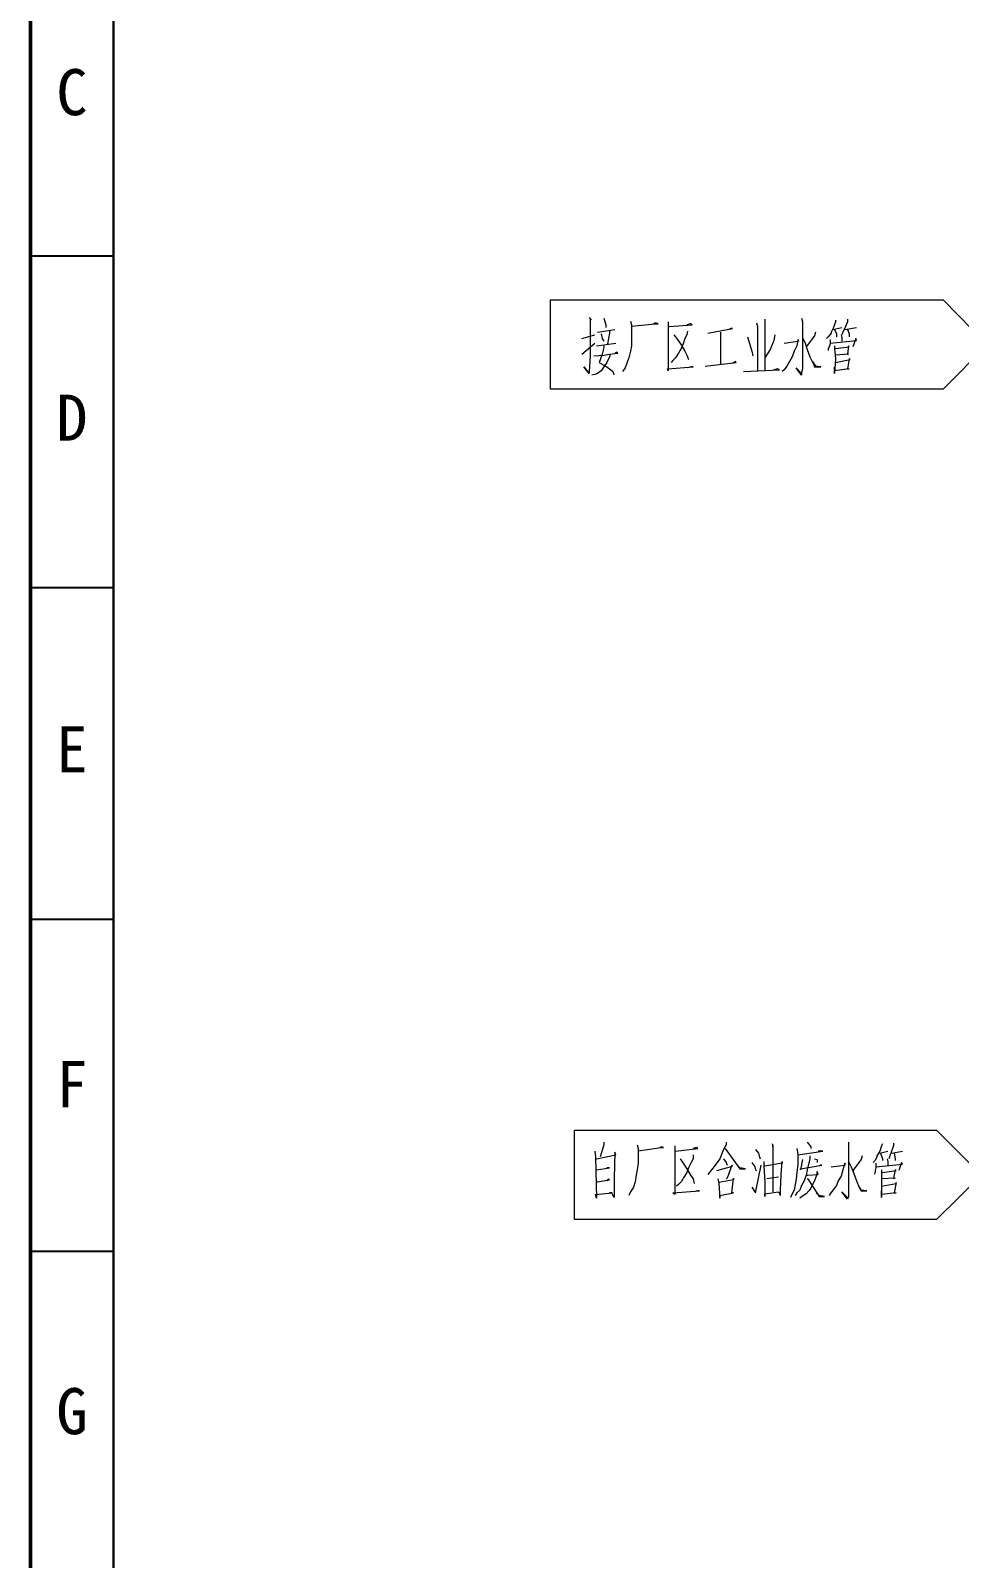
# Model space of a CAD drawing. Extents: x 2439 to 2860, y 496 to 788.
# Drawn here: x 2439.5 to 2510.1, y 607.3 to 723.3 of the extents above; entities that cross this region are included whole.
import ezdxf

# ---------------------------------------------------------------- set-up
doc = ezdxf.new("R2010")
doc.units = 0
doc.header["$LTSCALE"] = 15
doc.header["$MEASUREMENT"] = 0
doc.layers.get('0').update_dxf_attribs({"linetype": 'CONTINUOUS'})
doc.styles.add('样式 3 3.5', font='', dxfattribs={"height": 3.5})
doc.styles.get('样式 3 3.5').set_extended_font_data('FangSong_GB2312')

msp = doc.modelspace()

# ---------------------------------------------------------------- linework, layer by layer
at = {"color": 0, "lineweight": 50}
msp.add_line((2439.49, 495.91), (2439.49, 788.23), dxfattribs=at)
at = {"color": 0, "lineweight": 30}
msp.add_line((2445.79, 502.21), (2445.79, 781.93), dxfattribs=at)
at = {"color": 0}
for p, q in [((2445.79, 706.19), (2439.49, 706.19)), ((2445.79, 680.99), (2439.49, 680.99)), ((2445.79, 655.79), (2439.49, 655.79)), ((2445.79, 630.59), (2439.49, 630.59))]:
    msp.add_line(p, q, dxfattribs=at)
at = {"color": 0, "lineweight": 5}
for points in [[(2479.03, 702.87), (2508.86, 702.87), (2512.21, 699.45), (2508.86, 696.09), (2479.03, 696.09), (2479.03, 702.87)], [(2481.96, 701.54), (2482.1, 701.33), (2482.03, 701.4), (2482.03, 698.61), (2481.96, 697.42), (2481.96, 697.35), (2481.96, 697.28), (2481.55, 697.77), (2481.96, 697.28)], [(2483.08, 701.47), (2483.22, 700.98), (2483.22, 700.77)], [(2485.11, 701.26), (2485.18, 700.98), (2485.18, 700.42), (2485.18, 699.86), (2485.18, 699.38), (2485.11, 698.96), (2484.97, 698.47), (2484.83, 698.05), (2484.69, 697.7), (2484.48, 697.42)], [(2487.2, 701.05), (2486.99, 701.12), (2486.85, 701.05), (2487.2, 701.05), (2485.18, 700.84)], [(2487.97, 701.19), (2487.97, 700.84), (2487.97, 697.49), (2487.9, 697.63), (2489.86, 697.77), (2489.72, 697.77), (2489.44, 697.7)], [(2488.04, 700.84), (2489.79, 700.98), (2489.65, 701.05), (2489.37, 700.98)], [(2494.68, 701.12), (2494.75, 700.84), (2494.75, 697.49)], [(2495.31, 701.4), (2495.31, 701.12), (2495.31, 697.49)], [(2498.1, 701.47), (2498.17, 701.19), (2498.17, 697.63), (2498.1, 697.35), (2498.1, 697.14), (2497.68, 697.7), (2498.1, 697.28)], [(2500.68, 701.33), (2500.68, 701.19), (2500.54, 700.77), (2500.34, 700.42), (2500.34, 700.35), (2500.13, 700.07), (2499.99, 699.93)], [(2501.59, 701.4), (2501.59, 701.19), (2501.45, 700.84), (2501.24, 700.42), (2501.17, 700.21)], [(2481.41, 699.93), (2482.38, 700.21)], [(2482.59, 700.42), (2483.92, 700.63)], [(2482.87, 700.28), (2482.94, 699.93), (2483.08, 699.72)], [(2483.5, 700.56), (2483.5, 700.35), (2483.36, 699.52)], [(2489.44, 700.49), (2489.37, 700.21), (2489.23, 699.93), (2489.09, 699.52), (2488.95, 699.17), (2488.74, 698.82), (2488.53, 698.47), (2488.32, 698.26), (2488.18, 698.12)], [(2488.39, 700.21), (2488.67, 699.86), (2488.95, 699.45), (2489.23, 698.96), (2489.37, 698.68), (2489.51, 698.33)], [(2490.98, 700.35), (2492.86, 700.7), (2492.72, 700.7), (2492.58, 700.63)], [(2491.95, 700.42), (2491.95, 700.14), (2491.95, 697.98)], [(2493.98, 700.07), (2494.33, 698.96), (2494.4, 698.61)], [(2496.07, 700.21), (2496, 699.79), (2495.72, 699.1), (2495.31, 698.47)], [(2498.17, 700), (2498.38, 699.59), (2498.52, 699.1), (2498.73, 698.54), (2499.01, 697.98), (2499.08, 697.77), (2499.57, 697.77), (2499.08, 697.84)], [(2499.15, 700.42), (2499.08, 700.14), (2498.45, 699.31)], [(2500.27, 699.59), (2502.29, 699.79), (2502.22, 699.93), (2502.01, 699.31)], [(2500.47, 700.63), (2501.17, 700.77)], [(2500.61, 700.63), (2500.75, 700.28), (2500.75, 700.07)], [(2501.1, 700.21), (2501.17, 700), (2501.17, 699.72)], [(2501.38, 700.63), (2502.29, 700.77)], [(2501.59, 700.63), (2501.73, 700.28), (2501.73, 700.07)], [(2481.41, 698.75), (2482.38, 699.59)], [(2483.57, 698.75), (2483.5, 698.54), (2483.29, 698.12), (2483.08, 697.77), (2482.87, 697.49), (2482.59, 697.28), (2482.38, 697.21), (2482.17, 697.14)], [(2482.31, 698.61), (2483.08, 698.68), (2483.5, 698.75), (2484.13, 698.82), (2484.06, 698.89), (2483.92, 698.82)], [(2482.52, 699.38), (2483.99, 699.59)], [(2483.08, 699.38), (2483.08, 699.24), (2482.94, 698.75), (2482.73, 698.12), (2483.08, 697.91), (2483.29, 697.77), (2483.71, 697.49), (2483.85, 697.21)], [(2496.77, 699.59), (2497.82, 699.72), (2497.89, 699.79), (2497.82, 699.86), (2497.75, 699.38), (2497.54, 698.96), (2497.4, 698.54), (2497.19, 698.19), (2496.98, 697.84), (2496.77, 697.56), (2496.63, 697.42)], [(2500.27, 699.86), (2500.27, 699.65), (2500.27, 699.52), (2500.2, 699.31), (2500.13, 699.17), (2500.13, 699.03)], [(2500.61, 699.38), (2500.61, 699.17), (2500.68, 698.4), (2500.61, 697.28), (2500.61, 697.49), (2500.61, 697.77)], [(2500.68, 699.17), (2501.73, 699.31), (2501.66, 699.38), (2501.59, 698.75), (2501.66, 698.75), (2500.68, 698.68)], [(2490.77, 697.84), (2493.14, 698.12), (2493.07, 698.19), (2492.86, 698.05)], [(2493.7, 697.42), (2496.42, 697.56), (2496.28, 697.63), (2496, 697.56)], [(2498.94, 698.19), (2499.15, 697.84)], [(2500.68, 698.12), (2501.8, 698.33), (2501.73, 698.4), (2501.59, 697.63), (2501.73, 697.63), (2500.61, 697.49)], [(2480.85, 639.79), (2508.37, 639.79), (2511.79, 636.37), (2508.37, 633.02), (2480.85, 633.02), (2480.85, 639.79)], [(2483.08, 638.89), (2483.08, 638.68), (2482.8, 637.77)], [(2485.6, 638.68), (2485.67, 638.4), (2485.67, 637.84), (2485.67, 637.28), (2485.6, 636.79), (2485.53, 636.37), (2485.46, 635.88), (2485.32, 635.46), (2485.11, 635.11), (2484.97, 634.83)], [(2487.62, 638.47), (2487.48, 638.54), (2487.34, 638.47), (2487.62, 638.47), (2485.67, 638.19)], [(2488.46, 638.61), (2488.46, 638.19), (2488.46, 634.9), (2488.32, 635.04), (2490.35, 635.18), (2490.21, 635.18), (2489.86, 635.11)], [(2488.53, 638.19), (2490.21, 638.4), (2490.14, 638.47), (2489.86, 638.4)], [(2492.37, 638.89), (2492.37, 638.68), (2492.16, 638.33), (2491.88, 637.63), (2491.53, 637.14), (2491.25, 636.79), (2490.98, 636.44)], [(2492.3, 638.4), (2493.42, 636.86), (2493.84, 636.86), (2493.42, 636.93), (2493.21, 637.14)], [(2495.86, 638.75), (2495.93, 638.54), (2495.93, 638.68), (2495.93, 635.11)], [(2497.75, 638.4), (2497.82, 637.98), (2497.82, 637.21), (2497.75, 636.58), (2497.68, 636.09), (2497.61, 635.67), (2497.54, 635.25), (2497.4, 634.97), (2497.26, 634.69)], [(2498.52, 638.89), (2498.8, 638.54), (2498.8, 638.4)], [(2501.66, 638.89), (2501.66, 638.61), (2501.66, 635.04), (2501.66, 634.76), (2501.59, 634.55), (2501.17, 635.11), (2501.59, 634.69)], [(2504.25, 638.75), (2504.18, 638.61), (2504.04, 638.19), (2503.83, 637.84), (2503.83, 637.77), (2503.69, 637.49), (2503.55, 637.35)], [(2505.08, 638.82), (2505.08, 638.61), (2504.95, 638.19), (2504.81, 637.84), (2504.74, 637.63)], [(2482.38, 638.19), (2482.45, 637.77), (2482.52, 634.62), (2482.45, 634.9), (2483.71, 635.04), (2483.57, 635.04), (2483.5, 635.04)], [(2482.52, 637.63), (2483.99, 637.91), (2483.92, 638.12), (2483.85, 636.16), (2483.85, 636.09), (2483.85, 634.69), (2483.71, 634.97)], [(2489.86, 637.91), (2489.86, 637.63), (2489.72, 637.35), (2489.51, 636.93), (2489.37, 636.58), (2489.16, 636.23), (2488.95, 635.88), (2488.74, 635.67), (2488.6, 635.53)], [(2488.88, 637.63), (2489.09, 637.28), (2489.37, 636.86), (2489.65, 636.37), (2489.86, 636.09), (2489.93, 635.74)], [(2492.16, 637.63), (2492.37, 637.35), (2492.44, 637.14)], [(2494.33, 637.35), (2494.54, 637), (2494.61, 636.79), (2494.68, 636.72)], [(2494.61, 638.33), (2494.82, 638.05), (2494.89, 637.84), (2494.96, 637.63)], [(2495.24, 637.42), (2495.24, 637.07), (2495.31, 635.88), (2495.31, 635.11), (2495.31, 634.76), (2495.31, 634.97), (2496.35, 635.11), (2496.49, 634.83), (2496.49, 635.25), (2496.56, 636.37), (2496.56, 636.44), (2496.63, 637.42), (2496.63, 637.28), (2495.31, 637.07)], [(2498.73, 637.84), (2498.73, 637.63), (2498.52, 636.79), (2498.45, 636.37), (2498.31, 635.95), (2498.1, 635.6), (2497.96, 635.25), (2497.75, 635.04), (2497.61, 634.83)], [(2497.82, 637.91), (2499.71, 638.19), (2499.57, 638.19), (2499.36, 638.19)], [(2498.17, 637.56), (2498.03, 636.79), (2498.03, 636.86), (2499.64, 637.14), (2499.57, 637.14), (2499.43, 637.07)], [(2499.08, 637.63), (2499.29, 637.56), (2499.29, 637.35)], [(2500.34, 637), (2501.38, 637.14), (2501.45, 637.21), (2501.38, 637.28), (2501.24, 636.79), (2501.1, 636.3), (2500.89, 635.95), (2500.75, 635.6), (2500.47, 635.25), (2500.27, 634.97), (2500.2, 634.83)], [(2501.66, 637.42), (2501.87, 637), (2502.08, 636.51), (2502.29, 635.95), (2502.5, 635.39), (2502.64, 635.18), (2503.06, 635.18), (2502.64, 635.25)], [(2502.71, 637.84), (2502.64, 637.56), (2502.01, 636.72)], [(2503.76, 637.28), (2503.76, 637.07), (2503.76, 636.93), (2503.69, 636.72), (2503.69, 636.58), (2503.62, 636.44)], [(2503.76, 637), (2505.78, 637.21), (2505.71, 637.35), (2505.5, 636.72)], [(2504.04, 638.05), (2504.67, 638.19)], [(2504.11, 638.05), (2504.25, 637.63), (2504.25, 637.49)], [(2504.6, 637.63), (2504.67, 637.42), (2504.67, 637.14)], [(2504.95, 638.05), (2505.78, 638.19)], [(2505.15, 638.05), (2505.22, 637.63), (2505.22, 637.49)], [(2482.52, 636.79), (2483.5, 636.93), (2483.36, 636.93), (2483.29, 636.93)], [(2482.52, 635.88), (2482.59, 635.88), (2483.5, 636.02), (2483.43, 636.09), (2483.29, 635.95)], [(2491.67, 636.72), (2492.86, 637.07), (2492.79, 637.14), (2492.58, 636.51), (2492.44, 636.16), (2492.37, 636.09)], [(2491.74, 636.09), (2491.81, 635.74), (2491.88, 634.62), (2491.88, 634.83), (2492.93, 635.04), (2492.79, 635.04), (2492.93, 636.16), (2492.93, 636.02), (2491.81, 635.81)], [(2494.33, 635.46), (2494.61, 635.04), (2495.03, 637.14)], [(2496.35, 636.23), (2495.45, 636.09)], [(2498.52, 636.37), (2498.59, 636.37), (2499.36, 636.44), (2499.29, 636.65), (2499.22, 636.3), (2499.08, 635.95), (2498.94, 635.67), (2498.8, 635.39), (2498.66, 635.18), (2498.45, 634.97), (2498.24, 634.83), (2497.96, 634.62)], [(2498.52, 636.09), (2498.59, 636.09), (2499.43, 634.76), (2499.85, 634.76), (2499.43, 634.83), (2499.22, 635.04)], [(2504.18, 636.79), (2504.18, 636.58), (2504.18, 635.81), (2504.18, 634.69), (2504.18, 634.9), (2504.18, 635.18)], [(2504.25, 636.58), (2505.29, 636.72), (2505.22, 636.79), (2505.08, 636.16), (2505.22, 636.16), (2504.18, 636.09)], [(2502.43, 635.6), (2502.64, 635.25)], [(2504.18, 635.53), (2505.29, 635.74), (2505.29, 635.81), (2505.15, 635.04), (2505.29, 635.04), (2504.18, 634.9)]]:
    msp.add_lwpolyline(points, dxfattribs=at)

# ---------------------------------------------------------------- texts
at = {"color": 0, "style": '样式 3 3.5'}
for s, p in [('C', (2441.45, 716.9)), ('D', (2441.45, 692.17)), ('E', (2441.45, 666.97)), ('F', (2441.45, 641.54)), ('G', (2441.45, 616.7))]:
    msp.add_text(s, height=3.5, dxfattribs=at).set_placement(p)

doc.saveas('drawing.dxf')
